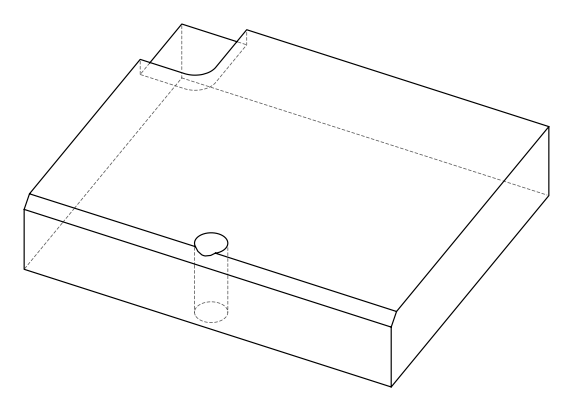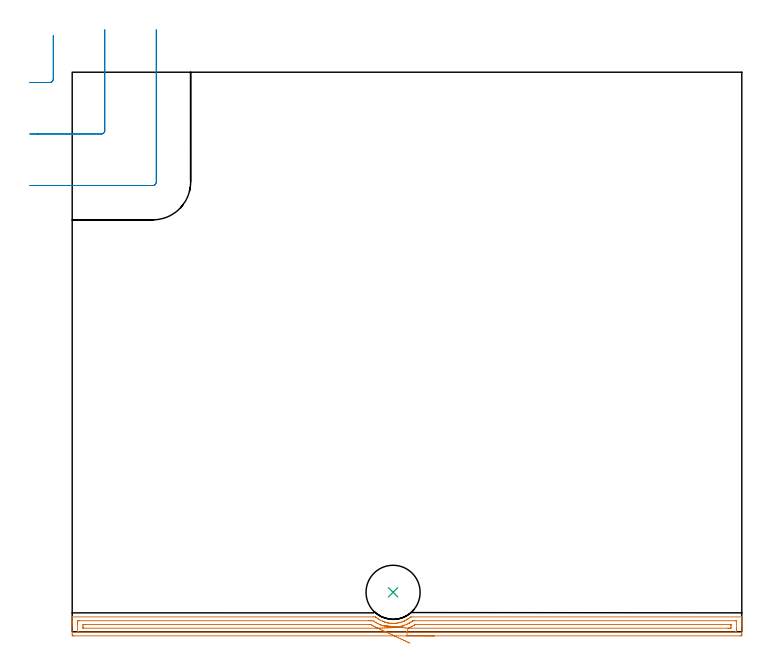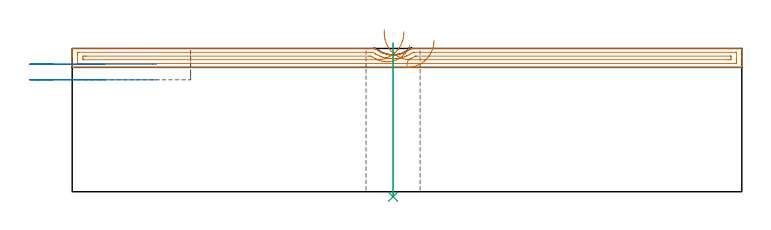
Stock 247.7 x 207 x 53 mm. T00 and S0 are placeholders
(PLAN: 3 operations, 2 tool changes, 7.3 min)
(1 AREA_MILL | FG_CHAMFER_SURFACE | UGT0205_001 | 6.19 min | 6073 mm3)
(2 MILL_CORNER_NOTCH_RECTANGULAR | CORNER_NOTCH_RECTANGULAR | UGT0201_109 | Follow Part, ap 6.35, ae 75% | 0.9 min | 27256 mm3)
(3 INDEXABLE_INSERT_DRILL_THROUGH_HOLE_FROM_SOLID | STEP1HOLE | NXT0302_011 | 0.23 min | 16620 mm3)
(TOOL UGT0205_001 | Chamfer Mill 20 x 3 x 45 deg. | D20 FL50 Z2)
(TOOL UGT0201_109 | End Mill 25.4 mm | D25.4 FL25 Z2)
(TOOL NXT0302_011 | Index. Insert Drill 20mm [880-D2000L25-05] | D20 PA176 FL100 Z2)
(OP 1 AREA_MILL)
G17 G21 G94 G90
T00 M6
G54
G17 G0 G90 X133.85 Y-1.5 S1061 M3
G43 Z63. H0
Z56.
G94 G1 X133.812 Z55.129 F250.
X133.698 Z54.264
X133.509 Z53.412
X133.247 Z52.58
X132.913 Z51.774
X132.51 Z51.
X132.042 Z50.264
X131.51 Z49.572
X130.921 Z48.929
X130.278 Z48.34
X129.586 Z47.809
X128.85 Z47.34
X128.076 Z46.937
X127.27 Z46.603
X126.438 Z46.341
X125.586 Z46.152
X124.722 Z46.038
X123.85 Z46.
X0.613
X0.189 Y-1.496 Z46.002
X0.01 Y-1.492 Z46.005
X0. Y-1.078 Z46.419
Y2.44 Z49.934
Y2.991 Z50.487
Y3.319 Z50.815
Y3.87 Z51.366
Y4.198 Z51.693
Y5.185 Z52.685
X0.01 Y5.494 Z52.993
X0.167 Y5.5 Z53.
X111.348
X112.197 Y5.493 Z52.993
X112.241 Y5.467 Z52.966
X112.757 Y5.078 Z52.575
X113.109 Y4.811 Z52.31
X113.134 Y4.796 Z52.295
X113.584 Y4.518 Z52.016
X113.705 Y4.451 Z51.949
X114.034 Y4.267 Z51.763
X114.703 Y3.938 Z51.435
X114.782 Y3.905 Z51.402
X114.926 Y3.845 Z51.342
X115.371 Y3.68 Z51.174
X115.57 Y3.612 Z51.112
X115.819 Y3.53 Z51.03
X116.264 Y3.407 Z50.907
X116.652 Y3.319 Z50.818
X116.711 Y3.306 Z50.804
X116.898 Y3.272 Z50.771
X117.157 Y3.227 Z50.723
X117.603 Y3.167 Z50.663
X118.049 Y3.127 Z50.624
X118.346 Y3.117 Z50.605
X118.496 Y3.109 Z50.602
X118.76 Z50.601
X118.857 Y3.108 Z50.606
X118.942
X119.388 Y3.132 Z50.624
X119.717 Y3.161 Z50.657
X119.835 Y3.171 Z50.668
X120.281 Y3.233 Z50.729
X120.633 Y3.297 Z50.796
X120.728 Y3.314 Z50.814
X121.173 Y3.417 Z50.916
X121.639 Y3.55 Z51.049
X122.064 Y3.694 Z51.188
X122.698 Y3.937 Z51.436
X122.921 Y4.04 Z51.54
X122.957 Y4.057 Z51.556
X123.407 Y4.288 Z51.785
X123.66 Y4.429 Z51.927
X123.85 Y4.536 Z52.033
X124.186 Y4.749 Z52.246
X124.286 Y4.811 Z52.309
X124.743 Y5.139 Z52.637
X124.919 Y5.279 Z52.776
X125.205 Y5.498 Z52.988
X125.636 Y5.5 Z53.
X247.533
X247.69 Y5.494 Z52.993
X247.7 Y5.184 Z52.684
Y4.856 Z52.355
Y4.198 Z51.693
Y2.991 Z50.487
Y2.44 Z49.934
Y-0.802 Z46.694
X247.697 Y-1.078 Z46.419
X247.69 Y-1.492 Z46.005
X247.511 Y-1.496 Z46.002
X247.087 Y-1.5 Z46.
X123.85
Y-0.086 Z47.414
X2.399 Y-0.085 Z47.415
X2.284
X2.038 Y-0.08 Z47.42
X2.015 Y-0.079 Z47.421
X2.009 Y-0.064 Z47.436
X2.004 Y-0.033 Z47.467
X2.001 Y-0.002 Z47.498
X2. Y2.833 Z50.333
X2.002 Y3.319 Z50.819
X2.006 Y3.706 Z51.206
X2.02 Y4.079 Z51.579
X2.399 Y4.084 Z51.584
X2.515 Y4.085 Z51.585
X109.676 Y4.086 Z51.586
X110.455 Y4.084 Z51.584
X110.572 Y4.083 Z51.583
X111.348 Y4.065 Z51.565
X111.826 Y3.727 Z51.227
X112.241 Y3.471 Z50.971
X112.3 Y3.436 Z50.936
X112.512 Y3.319 Z50.819
X113.134 Y2.994 Z50.494
X113.777 Y2.685 Z50.185
X114.027 Y2.582 Z50.082
X114.069 Y2.565 Z50.065
X114.103 Y2.552 Z50.052
X114.412 Y2.44 Z49.94
X114.92 Y2.274 Z49.774
X115.164 Y2.199 Z49.699
X115.813 Y2.031 Z49.531
X116.341 Y1.919 Z49.419
X116.706 Y1.854 Z49.354
X116.845 Y1.834 Z49.334
X117.5 Y1.754 Z49.254
X117.599 Y1.746 Z49.246
X118.348 Y1.702 Z49.202
X118.492 Y1.698 Z49.198
X119.232 Y1.711 Z49.211
X119.385 Y1.718 Z49.218
X120.063 Y1.772 Z49.272
X120.278 Y1.797 Z49.297
X120.845 Y1.881 Z49.381
X121.171 Y1.941 Z49.441
X121.585 Y2.032 Z49.532
X122.064 Y2.153 Z49.653
X122.29 Y2.217 Z49.717
X122.957 Y2.426 Z49.926
X122.967 Y2.43 Z49.93
X122.995 Y2.44 Z49.94
X123.603 Y2.683 Z50.183
X123.85 Y2.788 Z50.288
X124.213 Y2.962 Z50.462
X124.743 Y3.233 Z50.733
X124.799 Y3.264 Z50.764
X124.896 Y3.319 Z50.819
X125.353 Y3.598 Z51.098
X125.636 Y3.777 Z51.277
X125.89 Y3.948 Z51.448
X125.997 Y4.019 Z51.519
X126.061 Y4.06 Z51.56
X126.095 Y4.079 Z51.579
X126.644 Y4.086 Z51.586
X245.301 Y4.085 Z51.585
X245.416
X245.662 Y4.08 Z51.58
X245.685 Y4.079 Z51.579
X245.69 Y4.064 Z51.564
X245.696 Y4.033 Z51.533
X245.698 Y4.002 Z51.502
X245.7 Y1.167 Z48.667
X245.698 Y0.681 Z48.181
X245.694 Y0.294 Z47.794
X245.68 Y-0.079 Z47.421
X245.301 Y-0.084 Z47.416
X245.185 Y-0.085 Z47.415
X123.85 Y-0.086 Z47.414
X124.315 Y1.334 Z48.834
X124.361 Y1.354 Z48.854
X124.428 Y1.382 Z48.882
X124.779 Y1.525 Z49.025
X124.858 Y1.56 Z49.06
X125.379 Y1.813 Z49.313
X125.636 Y1.945 Z49.445
X125.962 Y2.118 Z49.618
X126.529 Y2.44 Z49.94
X126.787 Y2.595 Z50.095
X126.867 Y2.642 Z50.142
X126.9 Y2.66 Z50.16
X126.952 Y2.664 Z50.164
X127.189 Y2.669 Z50.169
X127.422 Y2.671 Z50.171
X243.515
X243.593 Y2.67 Z50.17
X243.655 Y2.667 Z50.167
X243.688 Y2.665 Z50.165
X243.691 Y2.622 Z50.122
X243.696 Y2.44 Z49.94
X243.699 Y2.258 Z49.758
X243.695 Y1.56 Z49.06
X243.691 Y1.386 Z48.886
X243.682 Y1.335 Z48.835
X243.632 Y1.333 Z48.833
X243.515 Y1.331 Z48.831
X242.857 Y1.329 Z48.829
X242.621
X124.608
X124.475 Y1.33 Z48.83
X124.327 Y1.332 Z48.832
X124.315 Y1.334 Z48.834
X123.457 Y1.425 Z48.964
X122.614 Y1.515 Z49.168
X121.791 Y1.603 Z49.446
X120.996 Y1.688 Z49.795
X120.234 Y1.77 Z50.212
X119.512 Y1.847 Z50.694
X118.833 Y1.92 Z51.238
X118.205 Y1.987 Z51.84
X117.631 Y2.048 Z52.494
X117.116 Y2.103 Z53.195
X116.663 Y2.152 Z53.94
X116.277 Y2.193 Z54.721
X115.96 Y2.227 Z55.533
X115.715 Y2.253 Z56.37
X115.543 Y2.271 Z57.225
X115.446 Y2.282 Z58.092
X115.424 Y2.284 Z58.964
X115.478 Y2.278 Z59.835
G0 X122.673 Y1.682 Z59.189
G1 X122.666 Z58.316
X122.584 Y1.679 Z57.448
X122.426 Y1.673 Z56.59
X122.194 Y1.665 Z55.749
X121.889 Y1.654 Z54.932
X121.515 Y1.64 Z54.144
X121.073 Y1.624 Z53.391
X120.568 Y1.606 Z52.681
X120.002 Y1.586 Z52.017
X119.381 Y1.563 Z51.404
X118.709 Y1.539 Z50.849
X117.991 Y1.513 Z50.354
X117.233 Y1.486 Z49.923
X116.44 Y1.457 Z49.561
X115.619 Y1.427 Z49.268
X114.775 Y1.397 Z49.049
X113.915 Y1.366 Z48.904
X113.046 Y1.335 Z48.835
X112.994 Y1.333 Z48.833
X112.869 Y1.33 Z48.83
X112.712 Y1.329 Z48.829
X112.476
X4.185
X4.107 Y1.33 Z48.83
X4.045 Y1.333 Z48.833
X4.012 Y1.335 Z48.835
X4.009 Y1.378 Z48.878
X4.004 Y1.56 Z49.06
X4.001 Y1.742 Z49.242
X4.005 Y2.44 Z49.94
X4.009 Y2.614 Z50.114
X4.018 Y2.665 Z50.165
X4.068 Y2.667 Z50.167
X4.185 Y2.669 Z50.169
X4.843 Y2.671 Z50.171
X5.079
X109.562
X110.221 Y2.67 Z50.17
X110.455 Y2.666 Z50.166
X110.485 Y2.665 Z50.165
X110.521 Y2.646 Z50.146
X110.612 Y2.595 Z50.095
X110.877 Y2.44 Z49.94
X111.348 Y2.172 Z49.672
X111.947 Y1.85 Z49.35
X112.241 Y1.709 Z49.209
X112.556 Y1.56 Z49.06
X112.949 Y1.38 Z48.88
X113.046 Y1.335 Z48.835
X113.788 Y0.99 Z48.531
X114.551 Y0.635 Z48.3
X115.329 Y0.273 Z48.143
X116.116 Y-0.093 Z48.061
X116.907 Y-0.461 Z48.056
X117.696 Y-0.828 Z48.126
X118.476 Y-1.19 Z48.272
X119.241 Y-1.546 Z48.493
X119.986 Y-1.893 Z48.786
X120.705 Y-2.227 Z49.15
X121.393 Y-2.547 Z49.581
X122.043 Y-2.85 Z50.077
X122.653 Y-3.133 Z50.633
X123.215 Y-3.395 Z51.246
X123.728 Y-3.633 Z51.911
X124.186 Y-3.846 Z52.622
X124.585 Y-4.032 Z53.375
X124.924 Y-4.189 Z54.163
G0 Z63.
M5
M2
(OP 2 MILL_CORNER_NOTCH_RECTANGULAR)
G17 G21 G94 G90
T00 M6
G54
G17 G0 G90 X-15.7 Y203.2 S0 M3
G43 Z63. H0
Z47.2
G94 G1 X-12.7 F250.
X-8.265 F500.
G3 X-7. Y204.465 R1.27
G1 Y217.597
Y220.597 F250.
G0 Z63.
X-15.7 Y184.15
Z47.2
G1 X-12.7
X10.784 F500.
G3 X12.05 Y185.416 R1.27
G1 Y219.7
Y222.7 F250.
G0 Z63.
X-15.7 Y165.1
Z47.2
G1 X-12.7
X29.834 F500.
G3 X31.1 Y166.366 R1.27
G1 Y219.7
Y222.7 F250.
G0 Z63.
X-15.7 Y203.2
Z41.4
G1 X-12.7
X-8.265 F500.
G3 X-7. Y204.465 R1.27
G1 Y217.597
Y220.597 F250.
G0 Z63.
X-15.7 Y184.15
Z41.4
G1 X-12.7
X10.784 F500.
G3 X12.05 Y185.416 R1.27
G1 Y219.7
Y222.7 F250.
G0 Z63.
X-15.7 Y165.1
Z41.4
G1 X-12.7
X29.834 F500.
G3 X31.1 Y166.366 R1.27
G1 Y219.7
Y222.7 F250.
G0 Z63.
M5
M2
(OP 3 INDEXABLE_INSERT_DRILL_THROUGH_HOLE_FROM_SOLID)
G17 G21 G94 G90
T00 M6
G54
G17 G0 G90 X118.7 Y14.6 S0 M3
G43 Z63. H1
G94 G81 G98 Z-1.849 F250. R55.
G80
M5
M2
